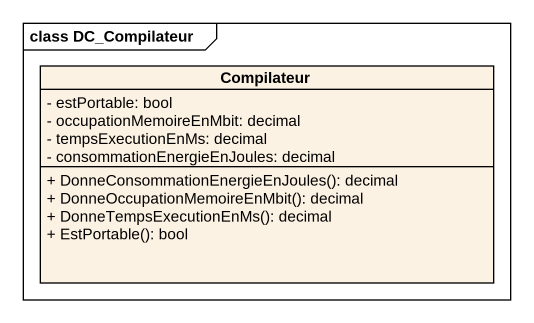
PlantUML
@startuml
mainframe class DC_Compilateur
hide circle
hide empty members
skinparam classAttributeIconSize 0
class Compilateur {
  - estPortable: bool
  - occupationMemoireEnMbit: decimal
  - tempsExecutionEnMs: decimal
  - consommationEnergieEnJoules: decimal
  + DonneConsommationEnergieEnJoules(): decimal
  + DonneOccupationMemoireEnMbit(): decimal
  + DonneTempsExecutionEnMs(): decimal
  + EstPortable(): bool
}
@enduml
